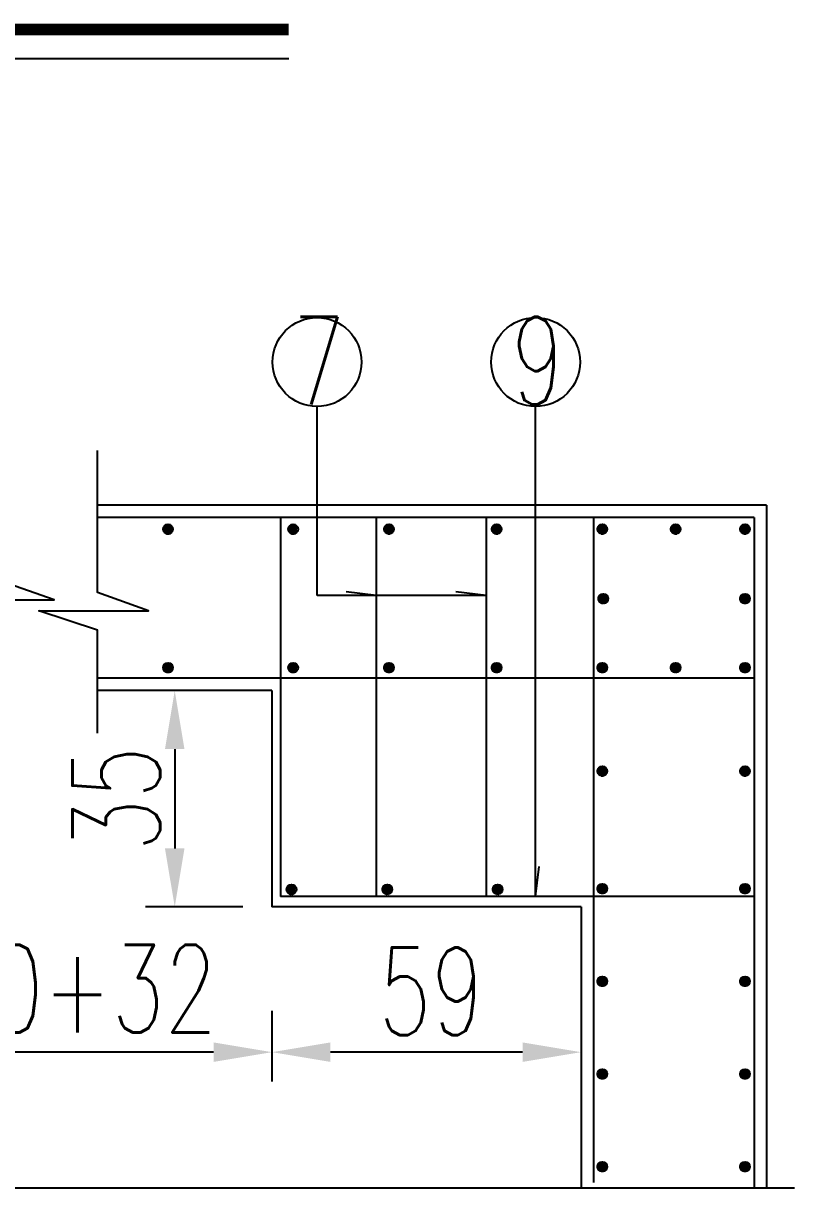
# Model space of a CAD drawing. Extents: x 5781 to 12795, y 1434 to 2653.
# Drawn here: x 8779.41 to 8805.77, y 1974.22 to 2014.52 of the extents above; entities that cross this region are included whole.
import ezdxf

# ---------------------------------------------------------------- set-up
doc = ezdxf.new("R2010")
doc.units = 0
doc.header["$LTSCALE"] = 5
doc.header["$PDMODE"] = 32
doc.header["$PDSIZE"] = 0.3
doc.layers.get('0').update_dxf_attribs({"linetype": 'CONTINUOUS'})
doc.layers.get('Defpoints').update_dxf_attribs({"linetype": 'CONTINUOUS'})
doc.layers.add('尺寸标注', color=4, linetype='CONTINUOUS')
doc.layers.add('文字字符', color=7, linetype='CONTINUOUS')
doc.styles.get("Standard").update_dxf_attribs({"font": 'simplex1.shx', "width": 0.7, "bigfont": 'hztxt.shx'})
doc.dimstyles.new('比例1：25', dxfattribs={"dimtxt": 3, "dimasz": 2, "dimexe": 1, "dimexo": 1, "dimgap": 0.5, "dimtad": 1, "dimlfac": 2.5, "dimzin": 13, "dimdsep": 46, "dimtxsty": 'Standard', "dimcen": -0.09, "dimclrd": 256, "dimclre": 256, "dimclrt": 7, "dimaunit": 1, "dimadec": 0, "dimazin": 0, "dimtfac": 0.0005, "dimtix": 1, "dimtmove": 2, "dimatfit": 3, "dimfxl": 0, "dimtolj": 1, "dimtzin": 13, "dimarcsym": 0})

# ---------------------------------------------------------------- blocks, each defined once
blk = doc.blocks.new('*D1111')
at = {"layer": 'Defpoints', "color": 0, "ltscale": 0.5}
for p in [(8772.725, 1981.737), (8787.902, 1981.737), (8772.725, 1979.323)]:
    blk.add_point(p, dxfattribs=at)
at = {"layer": '尺寸标注', "lineweight": -2, "ltscale": 0.5}
for p, q in [((8772.725, 1980.737), (8772.725, 1978.323)), ((8787.902, 1980.737), (8787.902, 1978.323)), ((8785.902, 1979.323), (8774.725, 1979.323))]:
    blk.add_line(p, q, dxfattribs=at)
at = {"layer": '尺寸标注', "ltscale": 0.5}
for points in [[(8774.725, 1979.656), (8774.725, 1978.989), (8772.725, 1979.323)], [(8785.902, 1979.656), (8785.902, 1978.989), (8787.902, 1979.323)]]:
    blk.add_solid(points, dxfattribs=at)
at = {"layer": '尺寸标注', "color": 7, "ltscale": 0.5, "insert": (8780.304, 1981.498), "char_height": 3, "attachment_point": 5}
blk.add_mtext('\\A1;D50+32', dxfattribs=at)
blk = doc.blocks.new('*D1112')
at = {"layer": 'Defpoints', "color": 0, "ltscale": 0.5}
for p in [(8787.902, 1981.737), (8798.472, 1981.737), (8787.902, 1979.323)]:
    blk.add_point(p, dxfattribs=at)
at = {"layer": '尺寸标注', "lineweight": -2, "ltscale": 0.5}
for p, q in [((8787.902, 1980.737), (8787.902, 1978.323)), ((8798.472, 1980.737), (8798.472, 1978.323)), ((8796.472, 1979.323), (8789.902, 1979.323))]:
    blk.add_line(p, q, dxfattribs=at)
at = {"layer": '尺寸标注', "ltscale": 0.5}
for points in [[(8789.902, 1979.656), (8789.902, 1978.989), (8787.902, 1979.323)], [(8796.472, 1979.656), (8796.472, 1978.989), (8798.472, 1979.323)]]:
    blk.add_solid(points, dxfattribs=at)
at = {"layer": '尺寸标注', "color": 7, "ltscale": 0.5, "insert": (8793.353, 1981.409), "char_height": 3, "attachment_point": 5}
blk.add_mtext('\\A1;59', dxfattribs=at)
blk = doc.blocks.new('*D1116')
at = {"layer": 'Defpoints', "color": 0, "ltscale": 0.5}
for p in [(8787.902, 1991.693), (8784.576, 1984.293), (8787.902, 1984.293)]:
    blk.add_point(p, dxfattribs=at)
at = {"layer": '尺寸标注', "lineweight": -2, "ltscale": 0.5}
for p, q in [((8786.902, 1991.693), (8783.576, 1991.693)), ((8784.576, 1989.693), (8784.576, 1986.293)), ((8786.902, 1984.293), (8783.576, 1984.293))]:
    blk.add_line(p, q, dxfattribs=at)
at = {"layer": '尺寸标注', "ltscale": 0.5}
for points in [[(8784.242, 1989.693), (8784.909, 1989.693), (8784.576, 1991.693)], [(8784.242, 1986.293), (8784.909, 1986.293), (8784.576, 1984.293)]]:
    blk.add_solid(points, dxfattribs=at)
at = {"layer": '尺寸标注', "color": 7, "ltscale": 0.5, "insert": (8782.576, 1987.993), "char_height": 3, "attachment_point": 5, "rotation": 90}
blk.add_mtext('\\A1;35', dxfattribs=at)

msp = doc.modelspace()

# ---------------------------------------------------------------- hatches: boundary and pattern name
h = msp.add_hatch()
h.set_pattern_fill('BRICK', color=3, scale=0.451007, angle=-90, style=0)
h.set_pattern_definition([(90, (7422.25933, -4014.52019), (0.1127516779, -2e-17), []), (360, (7422.25933, -4014.5202), (-3e-17, -0.225503356), [0.112751678, -0.112751678]), (360, (7422.25933, -4014.40744), (-3e-17, -0.225503356), [-0.112751678, 0.112751678])])
h.paths.add_polyline_path([(8784.1823, 1997.2189, 1.0000006), (8784.5161, 1997.2189, 1.0000006)])
h = msp.add_hatch()
h.set_pattern_fill('EARTH', color=3, scale=0.112752, angle=-90, style=0)
h.set_pattern_definition([(90, (8443.91469, 489.754254), (0.02818791946, 0.02818791946), [0.0281879195, -0.0281879195]), (90, (8443.92526, 489.754254), (0.02818791946, 0.02818791946), [0.0281879195, -0.0281879195]), (90, (8443.93583, 489.754254), (0.02818791946, 0.02818791946), [0.0281879195, -0.0281879195]), (360, (8443.939354, 489.757778), (0.02818791946, -0.02818791946), [0.0281879195, -0.0281879195]), (360, (8443.939354, 489.768348), (0.02818791946, -0.02818791946), [0.0281879195, -0.0281879195]), (360, (8443.939354, 489.77892), (0.02818791946, -0.02818791946), [0.0281879195, -0.0281879195])])
h.paths.add_polyline_path([(8784.4789, 1997.3239), (8784.4789, 1997.2002), (8784.1834, 1997.2002, -0.4474167), (8784.3492, 1997.3857, -0.2262272)])
h.paths.add_polyline_path([(8784.4789, 1997.2002), (8784.4789, 1997.1138, -0.2262272), (8784.3492, 1997.052, -0.3817721), (8784.1834, 1997.2002)])
h = msp.add_hatch()
h.set_pattern_fill('BRICK', color=3, scale=0.451007, angle=-90, style=0)
h.set_pattern_definition([(90, (7426.5368, -4014.52019), (0.1127516779, -2e-17), []), (360, (7426.5368, -4014.5202), (-3e-17, -0.225503356), [0.112751678, -0.112751678]), (360, (7426.5368, -4014.40744), (-3e-17, -0.225503356), [-0.112751678, 0.112751678])])
h.paths.add_polyline_path([(8788.4598, 1997.2189, 1.0000006), (8788.7936, 1997.2189, 1.0000006)])
h = msp.add_hatch()
h.set_pattern_fill('EARTH', color=3, scale=0.112752, angle=-90, style=0)
h.set_pattern_definition([(90, (8448.19216, 489.754254), (0.02818791946, 0.02818791946), [0.0281879195, -0.0281879195]), (90, (8448.20273, 489.754254), (0.02818791946, 0.02818791946), [0.0281879195, -0.0281879195]), (90, (8448.2133, 489.754254), (0.02818791946, 0.02818791946), [0.0281879195, -0.0281879195]), (360, (8448.216825, 489.757778), (0.02818791946, -0.02818791946), [0.0281879195, -0.0281879195]), (360, (8448.216825, 489.768348), (0.02818791946, -0.02818791946), [0.0281879195, -0.0281879195]), (360, (8448.216825, 489.77892), (0.02818791946, -0.02818791946), [0.0281879195, -0.0281879195])])
h.paths.add_polyline_path([(8788.7563, 1997.3239), (8788.7563, 1997.2002), (8788.4609, 1997.2002, -0.4474167), (8788.6267, 1997.3857, -0.2262272)])
h.paths.add_polyline_path([(8788.7563, 1997.2002), (8788.7563, 1997.1138, -0.2262272), (8788.6267, 1997.052, -0.3817721), (8788.4609, 1997.2002)])
h = msp.add_hatch()
h.set_pattern_fill('BRICK', color=3, scale=0.451007, angle=-90, style=0)
h.set_pattern_definition([(90, (7429.81411, -4014.52019), (0.1127516779, -2e-17), []), (360, (7429.8141, -4014.5202), (-3e-17, -0.225503356), [0.112751678, -0.112751678]), (360, (7429.8141, -4014.40744), (-3e-17, -0.225503356), [-0.112751678, 0.112751678])])
h.paths.add_polyline_path([(8791.7371, 1997.2189, 1.0000006), (8792.0709, 1997.2189, 1.0000006)])
h = msp.add_hatch()
h.set_pattern_fill('EARTH', color=3, scale=0.112752, angle=-90, style=0)
h.set_pattern_definition([(90, (8451.469465, 489.754254), (0.02818791946, 0.02818791946), [0.0281879195, -0.0281879195]), (90, (8451.480036, 489.754254), (0.02818791946, 0.02818791946), [0.0281879195, -0.0281879195]), (90, (8451.490606, 489.754254), (0.02818791946, 0.02818791946), [0.0281879195, -0.0281879195]), (360, (8451.49413, 489.757778), (0.02818791946, -0.02818791946), [0.0281879195, -0.0281879195]), (360, (8451.49413, 489.768348), (0.02818791946, -0.02818791946), [0.0281879195, -0.0281879195]), (360, (8451.49413, 489.77892), (0.02818791946, -0.02818791946), [0.0281879195, -0.0281879195])])
h.paths.add_polyline_path([(8792.0337, 1997.3239), (8792.0337, 1997.2002), (8791.7382, 1997.2002, -0.4474167), (8791.904, 1997.3857, -0.2262272)])
h.paths.add_polyline_path([(8792.0337, 1997.2002), (8792.0337, 1997.1138, -0.2262272), (8791.904, 1997.052, -0.3817721), (8791.7382, 1997.2002)])
h = msp.add_hatch()
h.set_pattern_fill('BRICK', color=3, scale=0.451007, angle=-90, style=0)
h.set_pattern_definition([(90, (7433.49793, -4014.52019), (0.1127516779, -2e-17), []), (360, (7433.49793, -4014.5202), (-3e-17, -0.225503356), [0.112751678, -0.112751678]), (360, (7433.49793, -4014.40744), (-3e-17, -0.225503356), [-0.112751678, 0.112751678])])
h.paths.add_polyline_path([(8795.4209, 1997.2189, 1.0000006), (8795.7547, 1997.2189, 1.0000006)])
h = msp.add_hatch()
h.set_pattern_fill('EARTH', color=3, scale=0.112752, angle=-90, style=0)
h.set_pattern_definition([(90, (8455.153286, 489.754254), (0.02818791946, 0.02818791946), [0.0281879195, -0.0281879195]), (90, (8455.163856, 489.754254), (0.02818791946, 0.02818791946), [0.0281879195, -0.0281879195]), (90, (8455.174426, 489.754254), (0.02818791946, 0.02818791946), [0.0281879195, -0.0281879195]), (360, (8455.17795, 489.757778), (0.02818791946, -0.02818791946), [0.0281879195, -0.0281879195]), (360, (8455.17795, 489.768348), (0.02818791946, -0.02818791946), [0.0281879195, -0.0281879195]), (360, (8455.17795, 489.77892), (0.02818791946, -0.02818791946), [0.0281879195, -0.0281879195])])
h.paths.add_polyline_path([(8795.7175, 1997.3239), (8795.7175, 1997.2002), (8795.422, 1997.2002, -0.4474167), (8795.5878, 1997.3857, -0.2262272)])
h.paths.add_polyline_path([(8795.7175, 1997.2002), (8795.7175, 1997.1138, -0.2262272), (8795.5878, 1997.052, -0.3817721), (8795.422, 1997.2002)])
h = msp.add_hatch()
h.set_pattern_fill('BRICK', color=3, scale=0.451007, angle=-90, style=0)
h.set_pattern_definition([(90, (7437.11095, -4014.52019), (0.1127516779, -2e-17), []), (360, (7437.11095, -4014.5202), (-3e-17, -0.225503356), [0.112751678, -0.112751678]), (360, (7437.11095, -4014.40744), (-3e-17, -0.225503356), [-0.112751678, 0.112751678])])
h.paths.add_polyline_path([(8799.034, 1997.2189, 1.0000006), (8799.3677, 1997.2189, 1.0000006)])
h = msp.add_hatch()
h.set_pattern_fill('EARTH', color=3, scale=0.112752, angle=-90, style=0)
h.set_pattern_definition([(90, (8458.76631, 489.754254), (0.02818791946, 0.02818791946), [0.0281879195, -0.0281879195]), (90, (8458.77688, 489.754254), (0.02818791946, 0.02818791946), [0.0281879195, -0.0281879195]), (90, (8458.78745, 489.754254), (0.02818791946, 0.02818791946), [0.0281879195, -0.0281879195]), (360, (8458.790975, 489.757778), (0.02818791946, -0.02818791946), [0.0281879195, -0.0281879195]), (360, (8458.790975, 489.768348), (0.02818791946, -0.02818791946), [0.0281879195, -0.0281879195]), (360, (8458.790975, 489.77892), (0.02818791946, -0.02818791946), [0.0281879195, -0.0281879195])])
h.paths.add_polyline_path([(8799.3305, 1997.3239), (8799.3305, 1997.2002), (8799.035, 1997.2002, -0.4474167), (8799.2008, 1997.3857, -0.2262272)])
h.paths.add_polyline_path([(8799.3305, 1997.2002), (8799.3305, 1997.1138, -0.2262272), (8799.2008, 1997.052, -0.3817721), (8799.035, 1997.2002)])
h = msp.add_hatch()
h.set_pattern_fill('BRICK', color=3, scale=0.451007, angle=-90, style=0)
h.set_pattern_definition([(90, (7439.61831, -4014.52019), (0.1127516779, -2e-17), []), (360, (7439.6183, -4014.5202), (-3e-17, -0.225503356), [0.112751678, -0.112751678]), (360, (7439.6183, -4014.40744), (-3e-17, -0.225503356), [-0.112751678, 0.112751678])])
h.paths.add_polyline_path([(8801.5413, 1997.2189, 1.0000006), (8801.8751, 1997.2189, 1.0000006)])
h = msp.add_hatch()
h.set_pattern_fill('EARTH', color=3, scale=0.112752, angle=-90, style=0)
h.set_pattern_definition([(90, (8461.273663, 489.754254), (0.02818791946, 0.02818791946), [0.0281879195, -0.0281879195]), (90, (8461.284234, 489.754254), (0.02818791946, 0.02818791946), [0.0281879195, -0.0281879195]), (90, (8461.294804, 489.754254), (0.02818791946, 0.02818791946), [0.0281879195, -0.0281879195]), (360, (8461.298328, 489.757778), (0.02818791946, -0.02818791946), [0.0281879195, -0.0281879195]), (360, (8461.298328, 489.768348), (0.02818791946, -0.02818791946), [0.0281879195, -0.0281879195]), (360, (8461.298328, 489.77892), (0.02818791946, -0.02818791946), [0.0281879195, -0.0281879195])])
h.paths.add_polyline_path([(8801.8379, 1997.3239), (8801.8379, 1997.2002), (8801.5424, 1997.2002, -0.4474167), (8801.7082, 1997.3857, -0.2262272)])
h.paths.add_polyline_path([(8801.8379, 1997.2002), (8801.8379, 1997.1138, -0.2262272), (8801.7082, 1997.052, -0.3817721), (8801.5424, 1997.2002)])
h = msp.add_hatch()
h.set_pattern_fill('BRICK', color=3, scale=0.451007, angle=-90, style=0)
h.set_pattern_definition([(90, (7441.99137, -4014.52019), (0.1127516779, -2e-17), []), (360, (7441.99137, -4014.5202), (-3e-17, -0.225503356), [0.112751678, -0.112751678]), (360, (7441.99137, -4014.40744), (-3e-17, -0.225503356), [-0.112751678, 0.112751678])])
h.paths.add_polyline_path([(8803.9144, 1997.2189, 1.0000006), (8804.2481, 1997.2189, 1.0000006)])
h = msp.add_hatch()
h.set_pattern_fill('EARTH', color=3, scale=0.112752, angle=-90, style=0)
h.set_pattern_definition([(90, (8463.646728, 489.754254), (0.02818791946, 0.02818791946), [0.0281879195, -0.0281879195]), (90, (8463.657298, 489.754254), (0.02818791946, 0.02818791946), [0.0281879195, -0.0281879195]), (90, (8463.66787, 489.754254), (0.02818791946, 0.02818791946), [0.0281879195, -0.0281879195]), (360, (8463.671392, 489.757778), (0.02818791946, -0.02818791946), [0.0281879195, -0.0281879195]), (360, (8463.671392, 489.768348), (0.02818791946, -0.02818791946), [0.0281879195, -0.0281879195]), (360, (8463.671392, 489.77892), (0.02818791946, -0.02818791946), [0.0281879195, -0.0281879195])])
h.paths.add_polyline_path([(8804.2109, 1997.3239), (8804.2109, 1997.2002), (8803.9154, 1997.2002, -0.4474167), (8804.0813, 1997.3857, -0.2262272)])
h.paths.add_polyline_path([(8804.2109, 1997.2002), (8804.2109, 1997.1138, -0.2262272), (8804.0813, 1997.052, -0.3817721), (8803.9154, 1997.2002)])
h = msp.add_hatch()
h.set_pattern_fill('BRICK', color=3, scale=0.451007, angle=-90, style=0)
h.set_pattern_definition([(90, (7437.14167, -4016.89827), (0.1127516779, -2e-17), []), (360, (7437.14167, -4016.89827), (-3e-17, -0.225503356), [0.112751678, -0.112751678]), (360, (7437.14167, -4016.78552), (-3e-17, -0.225503356), [-0.112751678, 0.112751678])])
h.paths.add_polyline_path([(8799.0647, 1994.8408, 1.0000006), (8799.3984, 1994.8408, 1.0000006)])
h = msp.add_hatch()
h.set_pattern_fill('EARTH', color=3, scale=0.112752, angle=-90, style=0)
h.set_pattern_definition([(90, (8458.79703, 487.37618), (0.02818791946, 0.02818791946), [0.0281879195, -0.0281879195]), (90, (8458.8076, 487.37618), (0.02818791946, 0.02818791946), [0.0281879195, -0.0281879195]), (90, (8458.81817, 487.37618), (0.02818791946, 0.02818791946), [0.0281879195, -0.0281879195]), (360, (8458.821694, 487.379703), (0.02818791946, -0.02818791946), [0.0281879195, -0.0281879195]), (360, (8458.821694, 487.390274), (0.02818791946, -0.02818791946), [0.0281879195, -0.0281879195]), (360, (8458.821694, 487.400844), (0.02818791946, -0.02818791946), [0.0281879195, -0.0281879195])])
h.paths.add_polyline_path([(8799.3612, 1994.9458), (8799.3612, 1994.8221), (8799.0657, 1994.8221, -0.4474167), (8799.2316, 1995.0077, -0.2262272)])
h.paths.add_polyline_path([(8799.3612, 1994.8221), (8799.3612, 1994.7358, -0.2262272), (8799.2316, 1994.6739, -0.3817721), (8799.0657, 1994.8221)])
h = msp.add_hatch()
h.set_pattern_fill('BRICK', color=3, scale=0.451007, angle=-90, style=0)
h.set_pattern_definition([(90, (7441.99137, -4016.89827), (0.1127516779, -2e-17), []), (360, (7441.99137, -4016.89827), (-3e-17, -0.225503356), [0.112751678, -0.112751678]), (360, (7441.99137, -4016.78552), (-3e-17, -0.225503356), [-0.112751678, 0.112751678])])
h.paths.add_polyline_path([(8803.9144, 1994.8408, 1.0000006), (8804.2481, 1994.8408, 1.0000006)])
h = msp.add_hatch()
h.set_pattern_fill('EARTH', color=3, scale=0.112752, angle=-90, style=0)
h.set_pattern_definition([(90, (8463.646728, 487.37618), (0.02818791946, 0.02818791946), [0.0281879195, -0.0281879195]), (90, (8463.657298, 487.37618), (0.02818791946, 0.02818791946), [0.0281879195, -0.0281879195]), (90, (8463.66787, 487.37618), (0.02818791946, 0.02818791946), [0.0281879195, -0.0281879195]), (360, (8463.671392, 487.379703), (0.02818791946, -0.02818791946), [0.0281879195, -0.0281879195]), (360, (8463.671392, 487.390274), (0.02818791946, -0.02818791946), [0.0281879195, -0.0281879195]), (360, (8463.671392, 487.400844), (0.02818791946, -0.02818791946), [0.0281879195, -0.0281879195])])
h.paths.add_polyline_path([(8804.2109, 1994.9458), (8804.2109, 1994.8221), (8803.9154, 1994.8221, -0.4474167), (8804.0813, 1995.0077, -0.2262272)])
h.paths.add_polyline_path([(8804.2109, 1994.8221), (8804.2109, 1994.7358, -0.2262272), (8804.0813, 1994.6739, -0.3817721), (8803.9154, 1994.8221)])
h = msp.add_hatch()
h.set_pattern_fill('BRICK', color=3, scale=0.451007, angle=-90, style=0)
h.set_pattern_definition([(90, (7422.25933, -4019.25856), (0.1127516779, -2e-17), []), (360, (7422.25933, -4019.25856), (-3e-17, -0.225503356), [0.112751678, -0.112751678]), (360, (7422.25933, -4019.1458), (-3e-17, -0.225503356), [-0.112751678, 0.112751678])])
h.paths.add_polyline_path([(8784.1823, 1992.4805, 1.0000006), (8784.5161, 1992.4805, 1.0000006)])
h = msp.add_hatch()
h.set_pattern_fill('EARTH', color=3, scale=0.112752, angle=-90, style=0)
h.set_pattern_definition([(90, (8443.91469, 485.015888), (0.02818791946, 0.02818791946), [0.0281879195, -0.0281879195]), (90, (8443.92526, 485.015888), (0.02818791946, 0.02818791946), [0.0281879195, -0.0281879195]), (90, (8443.93583, 485.015888), (0.02818791946, 0.02818791946), [0.0281879195, -0.0281879195]), (360, (8443.939354, 485.01941), (0.02818791946, -0.02818791946), [0.0281879195, -0.0281879195]), (360, (8443.939354, 485.029982), (0.02818791946, -0.02818791946), [0.0281879195, -0.0281879195]), (360, (8443.939354, 485.040552), (0.02818791946, -0.02818791946), [0.0281879195, -0.0281879195])])
h.paths.add_polyline_path([(8784.4789, 1992.5855), (8784.4789, 1992.4618), (8784.1834, 1992.4618, -0.4474167), (8784.3492, 1992.6474, -0.2262272)])
h.paths.add_polyline_path([(8784.4789, 1992.4618), (8784.4789, 1992.3755, -0.2262272), (8784.3492, 1992.3136, -0.3817721), (8784.1834, 1992.4618)])
h = msp.add_hatch()
h.set_pattern_fill('BRICK', color=3, scale=0.451007, angle=-90, style=0)
h.set_pattern_definition([(90, (7426.5368, -4019.25856), (0.1127516779, -2e-17), []), (360, (7426.5368, -4019.25856), (-3e-17, -0.225503356), [0.112751678, -0.112751678]), (360, (7426.5368, -4019.1458), (-3e-17, -0.225503356), [-0.112751678, 0.112751678])])
h.paths.add_polyline_path([(8788.4598, 1992.4805, 1.0000006), (8788.7936, 1992.4805, 1.0000006)])
h = msp.add_hatch()
h.set_pattern_fill('EARTH', color=3, scale=0.112752, angle=-90, style=0)
h.set_pattern_definition([(90, (8448.19216, 485.015888), (0.02818791946, 0.02818791946), [0.0281879195, -0.0281879195]), (90, (8448.20273, 485.015888), (0.02818791946, 0.02818791946), [0.0281879195, -0.0281879195]), (90, (8448.2133, 485.015888), (0.02818791946, 0.02818791946), [0.0281879195, -0.0281879195]), (360, (8448.216825, 485.01941), (0.02818791946, -0.02818791946), [0.0281879195, -0.0281879195]), (360, (8448.216825, 485.029982), (0.02818791946, -0.02818791946), [0.0281879195, -0.0281879195]), (360, (8448.216825, 485.040552), (0.02818791946, -0.02818791946), [0.0281879195, -0.0281879195])])
h.paths.add_polyline_path([(8788.7563, 1992.5855), (8788.7563, 1992.4618), (8788.4609, 1992.4618, -0.4474167), (8788.6267, 1992.6474, -0.2262272)])
h.paths.add_polyline_path([(8788.7563, 1992.4618), (8788.7563, 1992.3755, -0.2262272), (8788.6267, 1992.3136, -0.3817721), (8788.4609, 1992.4618)])
h = msp.add_hatch()
h.set_pattern_fill('BRICK', color=3, scale=0.451007, angle=-90, style=0)
h.set_pattern_definition([(90, (7429.81411, -4019.25856), (0.1127516779, -2e-17), []), (360, (7429.8141, -4019.25856), (-3e-17, -0.225503356), [0.112751678, -0.112751678]), (360, (7429.8141, -4019.1458), (-3e-17, -0.225503356), [-0.112751678, 0.112751678])])
h.paths.add_polyline_path([(8791.7371, 1992.4805, 1.0000006), (8792.0709, 1992.4805, 1.0000006)])
h = msp.add_hatch()
h.set_pattern_fill('EARTH', color=3, scale=0.112752, angle=-90, style=0)
h.set_pattern_definition([(90, (8451.469465, 485.015888), (0.02818791946, 0.02818791946), [0.0281879195, -0.0281879195]), (90, (8451.480036, 485.015888), (0.02818791946, 0.02818791946), [0.0281879195, -0.0281879195]), (90, (8451.490606, 485.015888), (0.02818791946, 0.02818791946), [0.0281879195, -0.0281879195]), (360, (8451.49413, 485.01941), (0.02818791946, -0.02818791946), [0.0281879195, -0.0281879195]), (360, (8451.49413, 485.029982), (0.02818791946, -0.02818791946), [0.0281879195, -0.0281879195]), (360, (8451.49413, 485.040552), (0.02818791946, -0.02818791946), [0.0281879195, -0.0281879195])])
h.paths.add_polyline_path([(8792.0337, 1992.5855), (8792.0337, 1992.4618), (8791.7382, 1992.4618, -0.4474167), (8791.904, 1992.6474, -0.2262272)])
h.paths.add_polyline_path([(8792.0337, 1992.4618), (8792.0337, 1992.3755, -0.2262272), (8791.904, 1992.3136, -0.3817721), (8791.7382, 1992.4618)])
h = msp.add_hatch()
h.set_pattern_fill('BRICK', color=3, scale=0.451007, angle=-90, style=0)
h.set_pattern_definition([(90, (7433.49793, -4019.25856), (0.1127516779, -2e-17), []), (360, (7433.49793, -4019.25856), (-3e-17, -0.225503356), [0.112751678, -0.112751678]), (360, (7433.49793, -4019.1458), (-3e-17, -0.225503356), [-0.112751678, 0.112751678])])
h.paths.add_polyline_path([(8795.4209, 1992.4805, 1.0000006), (8795.7547, 1992.4805, 1.0000006)])
h = msp.add_hatch()
h.set_pattern_fill('EARTH', color=3, scale=0.112752, angle=-90, style=0)
h.set_pattern_definition([(90, (8455.153286, 485.015888), (0.02818791946, 0.02818791946), [0.0281879195, -0.0281879195]), (90, (8455.163856, 485.015888), (0.02818791946, 0.02818791946), [0.0281879195, -0.0281879195]), (90, (8455.174426, 485.015888), (0.02818791946, 0.02818791946), [0.0281879195, -0.0281879195]), (360, (8455.17795, 485.01941), (0.02818791946, -0.02818791946), [0.0281879195, -0.0281879195]), (360, (8455.17795, 485.029982), (0.02818791946, -0.02818791946), [0.0281879195, -0.0281879195]), (360, (8455.17795, 485.040552), (0.02818791946, -0.02818791946), [0.0281879195, -0.0281879195])])
h.paths.add_polyline_path([(8795.7175, 1992.5855), (8795.7175, 1992.4618), (8795.422, 1992.4618, -0.4474167), (8795.5878, 1992.6474, -0.2262272)])
h.paths.add_polyline_path([(8795.7175, 1992.4618), (8795.7175, 1992.3755, -0.2262272), (8795.5878, 1992.3136, -0.3817721), (8795.422, 1992.4618)])
h = msp.add_hatch()
h.set_pattern_fill('BRICK', color=3, scale=0.451007, angle=-90, style=0)
h.set_pattern_definition([(90, (7437.11095, -4019.25856), (0.1127516779, -2e-17), []), (360, (7437.11095, -4019.25856), (-3e-17, -0.225503356), [0.112751678, -0.112751678]), (360, (7437.11095, -4019.1458), (-3e-17, -0.225503356), [-0.112751678, 0.112751678])])
h.paths.add_polyline_path([(8799.034, 1992.4805, 1.0000006), (8799.3677, 1992.4805, 1.0000006)])
h = msp.add_hatch()
h.set_pattern_fill('EARTH', color=3, scale=0.112752, angle=-90, style=0)
h.set_pattern_definition([(90, (8458.76631, 485.015888), (0.02818791946, 0.02818791946), [0.0281879195, -0.0281879195]), (90, (8458.77688, 485.015888), (0.02818791946, 0.02818791946), [0.0281879195, -0.0281879195]), (90, (8458.78745, 485.015888), (0.02818791946, 0.02818791946), [0.0281879195, -0.0281879195]), (360, (8458.790975, 485.01941), (0.02818791946, -0.02818791946), [0.0281879195, -0.0281879195]), (360, (8458.790975, 485.029982), (0.02818791946, -0.02818791946), [0.0281879195, -0.0281879195]), (360, (8458.790975, 485.040552), (0.02818791946, -0.02818791946), [0.0281879195, -0.0281879195])])
h.paths.add_polyline_path([(8799.3305, 1992.5855), (8799.3305, 1992.4618), (8799.035, 1992.4618, -0.4474167), (8799.2008, 1992.6474, -0.2262272)])
h.paths.add_polyline_path([(8799.3305, 1992.4618), (8799.3305, 1992.3755, -0.2262272), (8799.2008, 1992.3136, -0.3817721), (8799.035, 1992.4618)])
h = msp.add_hatch()
h.set_pattern_fill('BRICK', color=3, scale=0.451007, angle=-90, style=0)
h.set_pattern_definition([(90, (7439.61831, -4019.25856), (0.1127516779, -2e-17), []), (360, (7439.6183, -4019.25856), (-3e-17, -0.225503356), [0.112751678, -0.112751678]), (360, (7439.6183, -4019.1458), (-3e-17, -0.225503356), [-0.112751678, 0.112751678])])
h.paths.add_polyline_path([(8801.5413, 1992.4805, 1.0000006), (8801.8751, 1992.4805, 1.0000006)])
h = msp.add_hatch()
h.set_pattern_fill('EARTH', color=3, scale=0.112752, angle=-90, style=0)
h.set_pattern_definition([(90, (8461.273663, 485.015888), (0.02818791946, 0.02818791946), [0.0281879195, -0.0281879195]), (90, (8461.284234, 485.015888), (0.02818791946, 0.02818791946), [0.0281879195, -0.0281879195]), (90, (8461.294804, 485.015888), (0.02818791946, 0.02818791946), [0.0281879195, -0.0281879195]), (360, (8461.298328, 485.01941), (0.02818791946, -0.02818791946), [0.0281879195, -0.0281879195]), (360, (8461.298328, 485.029982), (0.02818791946, -0.02818791946), [0.0281879195, -0.0281879195]), (360, (8461.298328, 485.040552), (0.02818791946, -0.02818791946), [0.0281879195, -0.0281879195])])
h.paths.add_polyline_path([(8801.8379, 1992.5855), (8801.8379, 1992.4618), (8801.5424, 1992.4618, -0.4474167), (8801.7082, 1992.6474, -0.2262272)])
h.paths.add_polyline_path([(8801.8379, 1992.4618), (8801.8379, 1992.3755, -0.2262272), (8801.7082, 1992.3136, -0.3817721), (8801.5424, 1992.4618)])
h = msp.add_hatch()
h.set_pattern_fill('BRICK', color=3, scale=0.451007, angle=-90, style=0)
h.set_pattern_definition([(90, (7441.99137, -4019.25856), (0.1127516779, -2e-17), []), (360, (7441.99137, -4019.25856), (-3e-17, -0.225503356), [0.112751678, -0.112751678]), (360, (7441.99137, -4019.1458), (-3e-17, -0.225503356), [-0.112751678, 0.112751678])])
h.paths.add_polyline_path([(8803.9144, 1992.4805, 1.0000006), (8804.2481, 1992.4805, 1.0000006)])
h = msp.add_hatch()
h.set_pattern_fill('EARTH', color=3, scale=0.112752, angle=-90, style=0)
h.set_pattern_definition([(90, (8463.646728, 485.015888), (0.02818791946, 0.02818791946), [0.0281879195, -0.0281879195]), (90, (8463.657298, 485.015888), (0.02818791946, 0.02818791946), [0.0281879195, -0.0281879195]), (90, (8463.66787, 485.015888), (0.02818791946, 0.02818791946), [0.0281879195, -0.0281879195]), (360, (8463.671392, 485.01941), (0.02818791946, -0.02818791946), [0.0281879195, -0.0281879195]), (360, (8463.671392, 485.029982), (0.02818791946, -0.02818791946), [0.0281879195, -0.0281879195]), (360, (8463.671392, 485.040552), (0.02818791946, -0.02818791946), [0.0281879195, -0.0281879195])])
h.paths.add_polyline_path([(8804.2109, 1992.5855), (8804.2109, 1992.4618), (8803.9154, 1992.4618, -0.4474167), (8804.0813, 1992.6474, -0.2262272)])
h.paths.add_polyline_path([(8804.2109, 1992.4618), (8804.2109, 1992.3755, -0.2262272), (8804.0813, 1992.3136, -0.3817721), (8803.9154, 1992.4618)])
h = msp.add_hatch()
h.set_pattern_fill('BRICK', color=3, scale=0.451007, angle=-90, style=0)
h.set_pattern_definition([(90, (7437.11095, -4022.8009), (0.1127516779, -2e-17), []), (360, (7437.11095, -4022.8009), (-3e-17, -0.225503356), [0.112751678, -0.112751678]), (360, (7437.11095, -4022.68815), (-3e-17, -0.225503356), [-0.112751678, 0.112751678])])
h.paths.add_polyline_path([(8799.034, 1988.9382, 1.0000006), (8799.3677, 1988.9382, 1.0000006)])
h = msp.add_hatch()
h.set_pattern_fill('EARTH', color=3, scale=0.112752, angle=-90, style=0)
h.set_pattern_definition([(90, (8458.76631, 481.473546), (0.02818791946, 0.02818791946), [0.0281879195, -0.0281879195]), (90, (8458.77688, 481.473546), (0.02818791946, 0.02818791946), [0.0281879195, -0.0281879195]), (90, (8458.78745, 481.473546), (0.02818791946, 0.02818791946), [0.0281879195, -0.0281879195]), (360, (8458.790975, 481.47707), (0.02818791946, -0.02818791946), [0.0281879195, -0.0281879195]), (360, (8458.790975, 481.48764), (0.02818791946, -0.02818791946), [0.0281879195, -0.0281879195]), (360, (8458.790975, 481.49821), (0.02818791946, -0.02818791946), [0.0281879195, -0.0281879195])])
h.paths.add_polyline_path([(8799.3305, 1989.0432), (8799.3305, 1988.9195), (8799.035, 1988.9195, -0.4474167), (8799.2008, 1989.105, -0.2262272)])
h.paths.add_polyline_path([(8799.3305, 1988.9195), (8799.3305, 1988.8331, -0.2262272), (8799.2008, 1988.7713, -0.3817721), (8799.035, 1988.9195)])
h = msp.add_hatch()
h.set_pattern_fill('BRICK', color=3, scale=0.451007, angle=-90, style=0)
h.set_pattern_definition([(90, (7441.99137, -4022.8009), (0.1127516779, -2e-17), []), (360, (7441.99137, -4022.8009), (-3e-17, -0.225503356), [0.112751678, -0.112751678]), (360, (7441.99137, -4022.68815), (-3e-17, -0.225503356), [-0.112751678, 0.112751678])])
h.paths.add_polyline_path([(8803.9144, 1988.9382, 1.0000006), (8804.2481, 1988.9382, 1.0000006)])
h = msp.add_hatch()
h.set_pattern_fill('EARTH', color=3, scale=0.112752, angle=-90, style=0)
h.set_pattern_definition([(90, (8463.646728, 481.473546), (0.02818791946, 0.02818791946), [0.0281879195, -0.0281879195]), (90, (8463.657298, 481.473546), (0.02818791946, 0.02818791946), [0.0281879195, -0.0281879195]), (90, (8463.66787, 481.473546), (0.02818791946, 0.02818791946), [0.0281879195, -0.0281879195]), (360, (8463.671392, 481.47707), (0.02818791946, -0.02818791946), [0.0281879195, -0.0281879195]), (360, (8463.671392, 481.48764), (0.02818791946, -0.02818791946), [0.0281879195, -0.0281879195]), (360, (8463.671392, 481.49821), (0.02818791946, -0.02818791946), [0.0281879195, -0.0281879195])])
h.paths.add_polyline_path([(8804.2109, 1989.0432), (8804.2109, 1988.9195), (8803.9154, 1988.9195, -0.4474167), (8804.0813, 1989.105, -0.2262272)])
h.paths.add_polyline_path([(8804.2109, 1988.9195), (8804.2109, 1988.8331, -0.2262272), (8804.0813, 1988.7713, -0.3817721), (8803.9154, 1988.9195)])
h = msp.add_hatch()
h.set_pattern_fill('BRICK', color=3, scale=0.451007, angle=-90, style=0)
h.set_pattern_definition([(90, (7426.48076, -4026.84746), (0.1127516779, -2e-17), []), (360, (7426.48076, -4026.84746), (-3e-17, -0.225503356), [0.112751678, -0.112751678]), (360, (7426.48076, -4026.73471), (-3e-17, -0.225503356), [-0.112751678, 0.112751678])])
h.paths.add_polyline_path([(8788.4038, 1984.8916, 1.0000006), (8788.7375, 1984.8916, 1.0000006)])
h = msp.add_hatch()
h.set_pattern_fill('EARTH', color=3, scale=0.112752, angle=-90, style=0)
h.set_pattern_definition([(90, (8448.136114, 477.426983), (0.02818791946, 0.02818791946), [0.0281879195, -0.0281879195]), (90, (8448.146685, 477.426983), (0.02818791946, 0.02818791946), [0.0281879195, -0.0281879195]), (90, (8448.157255, 477.426983), (0.02818791946, 0.02818791946), [0.0281879195, -0.0281879195]), (360, (8448.16078, 477.430506), (0.02818791946, -0.02818791946), [0.0281879195, -0.0281879195]), (360, (8448.16078, 477.441077), (0.02818791946, -0.02818791946), [0.0281879195, -0.0281879195]), (360, (8448.16078, 477.451647), (0.02818791946, -0.02818791946), [0.0281879195, -0.0281879195])])
h.paths.add_polyline_path([(8788.7003, 1984.9966), (8788.7003, 1984.8729), (8788.4048, 1984.8729, -0.4474167), (8788.5706, 1985.0585, -0.2262272)])
h.paths.add_polyline_path([(8788.7003, 1984.8729), (8788.7003, 1984.7866, -0.2262272), (8788.5706, 1984.7247, -0.3817721), (8788.4048, 1984.8729)])
h = msp.add_hatch()
h.set_pattern_fill('BRICK', color=3, scale=0.451007, angle=-90, style=0)
h.set_pattern_definition([(90, (7429.75806, -4026.84746), (0.1127516779, -2e-17), []), (360, (7429.75806, -4026.84746), (-3e-17, -0.225503356), [0.112751678, -0.112751678]), (360, (7429.75806, -4026.73471), (-3e-17, -0.225503356), [-0.112751678, 0.112751678])])
h.paths.add_polyline_path([(8791.6811, 1984.8916, 1.0000006), (8792.0148, 1984.8916, 1.0000006)])
h = msp.add_hatch()
h.set_pattern_fill('EARTH', color=3, scale=0.112752, angle=-90, style=0)
h.set_pattern_definition([(90, (8451.41342, 477.426983), (0.02818791946, 0.02818791946), [0.0281879195, -0.0281879195]), (90, (8451.42399, 477.426983), (0.02818791946, 0.02818791946), [0.0281879195, -0.0281879195]), (90, (8451.43456, 477.426983), (0.02818791946, 0.02818791946), [0.0281879195, -0.0281879195]), (360, (8451.438084, 477.430506), (0.02818791946, -0.02818791946), [0.0281879195, -0.0281879195]), (360, (8451.438084, 477.441077), (0.02818791946, -0.02818791946), [0.0281879195, -0.0281879195]), (360, (8451.438084, 477.451647), (0.02818791946, -0.02818791946), [0.0281879195, -0.0281879195])])
h.paths.add_polyline_path([(8791.9776, 1984.9966), (8791.9776, 1984.8729), (8791.6821, 1984.8729, -0.4474167), (8791.8479, 1985.0585, -0.2262272)])
h.paths.add_polyline_path([(8791.9776, 1984.8729), (8791.9776, 1984.7866, -0.2262272), (8791.8479, 1984.7247, -0.3817721), (8791.6821, 1984.8729)])
h = msp.add_hatch()
h.set_pattern_fill('BRICK', color=3, scale=0.451007, angle=-90, style=0)
h.set_pattern_definition([(90, (7433.53075, -4026.84746), (0.1127516779, -2e-17), []), (360, (7433.53075, -4026.84746), (-3e-17, -0.225503356), [0.112751678, -0.112751678]), (360, (7433.53075, -4026.73471), (-3e-17, -0.225503356), [-0.112751678, 0.112751678])])
h.paths.add_polyline_path([(8795.4538, 1984.8916, 1.0000006), (8795.7875, 1984.8916, 1.0000006)])
h = msp.add_hatch()
h.set_pattern_fill('EARTH', color=3, scale=0.112752, angle=-90, style=0)
h.set_pattern_definition([(90, (8455.186103, 477.426983), (0.02818791946, 0.02818791946), [0.0281879195, -0.0281879195]), (90, (8455.196673, 477.426983), (0.02818791946, 0.02818791946), [0.0281879195, -0.0281879195]), (90, (8455.207244, 477.426983), (0.02818791946, 0.02818791946), [0.0281879195, -0.0281879195]), (360, (8455.210767, 477.430506), (0.02818791946, -0.02818791946), [0.0281879195, -0.0281879195]), (360, (8455.210767, 477.441077), (0.02818791946, -0.02818791946), [0.0281879195, -0.0281879195]), (360, (8455.210767, 477.451647), (0.02818791946, -0.02818791946), [0.0281879195, -0.0281879195])])
h.paths.add_polyline_path([(8795.7503, 1984.9966), (8795.7503, 1984.8729), (8795.4548, 1984.8729, -0.4474167), (8795.6206, 1985.0585, -0.2262272)])
h.paths.add_polyline_path([(8795.7503, 1984.8729), (8795.7503, 1984.7866, -0.2262272), (8795.6206, 1984.7247, -0.3817721), (8795.4548, 1984.8729)])
h = msp.add_hatch()
h.set_pattern_fill('BRICK', color=3, scale=0.451007, angle=-90, style=0)
h.set_pattern_definition([(90, (7437.11095, -4026.82053), (0.1127516779, -2e-17), []), (360, (7437.11095, -4026.82053), (-3e-17, -0.225503356), [0.112751678, -0.112751678]), (360, (7437.11095, -4026.70778), (-3e-17, -0.225503356), [-0.112751678, 0.112751678])])
h.paths.add_polyline_path([(8799.034, 1984.9185, 1.0000006), (8799.3677, 1984.9185, 1.0000006)])
h = msp.add_hatch()
h.set_pattern_fill('EARTH', color=3, scale=0.112752, angle=-90, style=0)
h.set_pattern_definition([(90, (8458.76631, 477.453918), (0.02818791946, 0.02818791946), [0.0281879195, -0.0281879195]), (90, (8458.77688, 477.453918), (0.02818791946, 0.02818791946), [0.0281879195, -0.0281879195]), (90, (8458.78745, 477.453918), (0.02818791946, 0.02818791946), [0.0281879195, -0.0281879195]), (360, (8458.790975, 477.457441), (0.02818791946, -0.02818791946), [0.0281879195, -0.0281879195]), (360, (8458.790975, 477.468012), (0.02818791946, -0.02818791946), [0.0281879195, -0.0281879195]), (360, (8458.790975, 477.478582), (0.02818791946, -0.02818791946), [0.0281879195, -0.0281879195])])
h.paths.add_polyline_path([(8799.3305, 1985.0236), (8799.3305, 1984.8999), (8799.035, 1984.8999, -0.4474167), (8799.2008, 1985.0854, -0.2262272)])
h.paths.add_polyline_path([(8799.3305, 1984.8999), (8799.3305, 1984.8135, -0.2262272), (8799.2008, 1984.7517, -0.3817721), (8799.035, 1984.8999)])
h = msp.add_hatch()
h.set_pattern_fill('BRICK', color=3, scale=0.451007, angle=-90, style=0)
h.set_pattern_definition([(90, (7441.99137, -4026.82053), (0.1127516779, -2e-17), []), (360, (7441.99137, -4026.82053), (-3e-17, -0.225503356), [0.112751678, -0.112751678]), (360, (7441.99137, -4026.70778), (-3e-17, -0.225503356), [-0.112751678, 0.112751678])])
h.paths.add_polyline_path([(8803.9144, 1984.9185, 1.0000006), (8804.2481, 1984.9185, 1.0000006)])
h = msp.add_hatch()
h.set_pattern_fill('EARTH', color=3, scale=0.112752, angle=-90, style=0)
h.set_pattern_definition([(90, (8463.646728, 477.453918), (0.02818791946, 0.02818791946), [0.0281879195, -0.0281879195]), (90, (8463.657298, 477.453918), (0.02818791946, 0.02818791946), [0.0281879195, -0.0281879195]), (90, (8463.66787, 477.453918), (0.02818791946, 0.02818791946), [0.0281879195, -0.0281879195]), (360, (8463.671392, 477.457441), (0.02818791946, -0.02818791946), [0.0281879195, -0.0281879195]), (360, (8463.671392, 477.468012), (0.02818791946, -0.02818791946), [0.0281879195, -0.0281879195]), (360, (8463.671392, 477.478582), (0.02818791946, -0.02818791946), [0.0281879195, -0.0281879195])])
h.paths.add_polyline_path([(8804.2109, 1985.0236), (8804.2109, 1984.8999), (8803.9154, 1984.8999, -0.4474167), (8804.0813, 1985.0854, -0.2262272)])
h.paths.add_polyline_path([(8804.2109, 1984.8999), (8804.2109, 1984.8135, -0.2262272), (8804.0813, 1984.7517, -0.3817721), (8803.9154, 1984.8999)])
h = msp.add_hatch()
h.set_pattern_fill('BRICK', color=3, scale=0.451007, angle=-90, style=0)
h.set_pattern_definition([(90, (7437.11095, -4029.99167), (0.1127516779, -2e-17), []), (360, (7437.11095, -4029.99167), (-3e-17, -0.225503356), [0.112751678, -0.112751678]), (360, (7437.11095, -4029.87892), (-3e-17, -0.225503356), [-0.112751678, 0.112751678])])
h.paths.add_polyline_path([(8799.034, 1981.7474, 1.0000006), (8799.3677, 1981.7474, 1.0000006)])
h = msp.add_hatch()
h.set_pattern_fill('EARTH', color=3, scale=0.112752, angle=-90, style=0)
h.set_pattern_definition([(90, (8458.76631, 474.282777), (0.02818791946, 0.02818791946), [0.0281879195, -0.0281879195]), (90, (8458.77688, 474.282777), (0.02818791946, 0.02818791946), [0.0281879195, -0.0281879195]), (90, (8458.78745, 474.282777), (0.02818791946, 0.02818791946), [0.0281879195, -0.0281879195]), (360, (8458.790975, 474.2863), (0.02818791946, -0.02818791946), [0.0281879195, -0.0281879195]), (360, (8458.790975, 474.29687), (0.02818791946, -0.02818791946), [0.0281879195, -0.0281879195]), (360, (8458.790975, 474.307441), (0.02818791946, -0.02818791946), [0.0281879195, -0.0281879195])])
h.paths.add_polyline_path([(8799.3305, 1981.8524), (8799.3305, 1981.7287), (8799.035, 1981.7287, -0.4474167), (8799.2008, 1981.9143, -0.2262272)])
h.paths.add_polyline_path([(8799.3305, 1981.7287), (8799.3305, 1981.6423, -0.2262272), (8799.2008, 1981.5805, -0.3817721), (8799.035, 1981.7287)])
h = msp.add_hatch()
h.set_pattern_fill('BRICK', color=3, scale=0.451007, angle=-90, style=0)
h.set_pattern_definition([(90, (7441.99137, -4029.99167), (0.1127516779, -2e-17), []), (360, (7441.99137, -4029.99167), (-3e-17, -0.225503356), [0.112751678, -0.112751678]), (360, (7441.99137, -4029.87892), (-3e-17, -0.225503356), [-0.112751678, 0.112751678])])
h.paths.add_polyline_path([(8803.9144, 1981.7474, 1.0000006), (8804.2481, 1981.7474, 1.0000006)])
h = msp.add_hatch()
h.set_pattern_fill('EARTH', color=3, scale=0.112752, angle=-90, style=0)
h.set_pattern_definition([(90, (8463.646728, 474.282777), (0.02818791946, 0.02818791946), [0.0281879195, -0.0281879195]), (90, (8463.657298, 474.282777), (0.02818791946, 0.02818791946), [0.0281879195, -0.0281879195]), (90, (8463.66787, 474.282777), (0.02818791946, 0.02818791946), [0.0281879195, -0.0281879195]), (360, (8463.671392, 474.2863), (0.02818791946, -0.02818791946), [0.0281879195, -0.0281879195]), (360, (8463.671392, 474.29687), (0.02818791946, -0.02818791946), [0.0281879195, -0.0281879195]), (360, (8463.671392, 474.307441), (0.02818791946, -0.02818791946), [0.0281879195, -0.0281879195])])
h.paths.add_polyline_path([(8804.2109, 1981.8524), (8804.2109, 1981.7287), (8803.9154, 1981.7287, -0.4474167), (8804.0813, 1981.9143, -0.2262272)])
h.paths.add_polyline_path([(8804.2109, 1981.7287), (8804.2109, 1981.6423, -0.2262272), (8804.0813, 1981.5805, -0.3817721), (8803.9154, 1981.7287)])
h = msp.add_hatch()
h.set_pattern_fill('BRICK', color=3, scale=0.451007, angle=-90, style=0)
h.set_pattern_definition([(90, (7437.11095, -4033.16281), (0.1127516779, -2e-17), []), (360, (7437.11095, -4033.1628), (-3e-17, -0.225503356), [0.112751678, -0.112751678]), (360, (7437.11095, -4033.05006), (-3e-17, -0.225503356), [-0.112751678, 0.112751678])])
h.paths.add_polyline_path([(8799.034, 1978.5762, 1.0000006), (8799.3677, 1978.5762, 1.0000006)])
h = msp.add_hatch()
h.set_pattern_fill('EARTH', color=3, scale=0.112752, angle=-90, style=0)
h.set_pattern_definition([(90, (8458.76631, 471.111636), (0.02818791946, 0.02818791946), [0.0281879195, -0.0281879195]), (90, (8458.77688, 471.111636), (0.02818791946, 0.02818791946), [0.0281879195, -0.0281879195]), (90, (8458.78745, 471.111636), (0.02818791946, 0.02818791946), [0.0281879195, -0.0281879195]), (360, (8458.790975, 471.11516), (0.02818791946, -0.02818791946), [0.0281879195, -0.0281879195]), (360, (8458.790975, 471.12573), (0.02818791946, -0.02818791946), [0.0281879195, -0.0281879195]), (360, (8458.790975, 471.1363), (0.02818791946, -0.02818791946), [0.0281879195, -0.0281879195])])
h.paths.add_polyline_path([(8799.3305, 1978.6813), (8799.3305, 1978.5576), (8799.035, 1978.5576, -0.4474167), (8799.2008, 1978.7431, -0.2262272)])
h.paths.add_polyline_path([(8799.3305, 1978.5576), (8799.3305, 1978.4712, -0.2262272), (8799.2008, 1978.4094, -0.3817721), (8799.035, 1978.5576)])
h = msp.add_hatch()
h.set_pattern_fill('BRICK', color=3, scale=0.451007, angle=-90, style=0)
h.set_pattern_definition([(90, (7441.99137, -4033.16281), (0.1127516779, -2e-17), []), (360, (7441.99137, -4033.1628), (-3e-17, -0.225503356), [0.112751678, -0.112751678]), (360, (7441.99137, -4033.05006), (-3e-17, -0.225503356), [-0.112751678, 0.112751678])])
h.paths.add_polyline_path([(8803.9144, 1978.5762, 1.0000006), (8804.2481, 1978.5762, 1.0000006)])
h = msp.add_hatch()
h.set_pattern_fill('EARTH', color=3, scale=0.112752, angle=-90, style=0)
h.set_pattern_definition([(90, (8463.646728, 471.111636), (0.02818791946, 0.02818791946), [0.0281879195, -0.0281879195]), (90, (8463.657298, 471.111636), (0.02818791946, 0.02818791946), [0.0281879195, -0.0281879195]), (90, (8463.66787, 471.111636), (0.02818791946, 0.02818791946), [0.0281879195, -0.0281879195]), (360, (8463.671392, 471.11516), (0.02818791946, -0.02818791946), [0.0281879195, -0.0281879195]), (360, (8463.671392, 471.12573), (0.02818791946, -0.02818791946), [0.0281879195, -0.0281879195]), (360, (8463.671392, 471.1363), (0.02818791946, -0.02818791946), [0.0281879195, -0.0281879195])])
h.paths.add_polyline_path([(8804.2109, 1978.6813), (8804.2109, 1978.5576), (8803.9154, 1978.5576, -0.4474167), (8804.0813, 1978.7431, -0.2262272)])
h.paths.add_polyline_path([(8804.2109, 1978.5576), (8804.2109, 1978.4712, -0.2262272), (8804.0813, 1978.4094, -0.3817721), (8803.9154, 1978.5576)])
h = msp.add_hatch()
h.set_pattern_fill('BRICK', color=3, scale=0.451007, angle=-90, style=0)
h.set_pattern_definition([(90, (7437.11095, -4036.33395), (0.1127516779, -2e-17), []), (360, (7437.11095, -4036.33395), (-3e-17, -0.225503356), [0.112751678, -0.112751678]), (360, (7437.11095, -4036.2212), (-3e-17, -0.225503356), [-0.112751678, 0.112751678])])
h.paths.add_polyline_path([(8799.034, 1975.4051, 1.0000006), (8799.3677, 1975.4051, 1.0000006)])
h = msp.add_hatch()
h.set_pattern_fill('EARTH', color=3, scale=0.112752, angle=-90, style=0)
h.set_pattern_definition([(90, (8458.76631, 467.940495), (0.02818791946, 0.02818791946), [0.0281879195, -0.0281879195]), (90, (8458.77688, 467.940495), (0.02818791946, 0.02818791946), [0.0281879195, -0.0281879195]), (90, (8458.78745, 467.940495), (0.02818791946, 0.02818791946), [0.0281879195, -0.0281879195]), (360, (8458.790975, 467.94402), (0.02818791946, -0.02818791946), [0.0281879195, -0.0281879195]), (360, (8458.790975, 467.95459), (0.02818791946, -0.02818791946), [0.0281879195, -0.0281879195]), (360, (8458.790975, 467.96516), (0.02818791946, -0.02818791946), [0.0281879195, -0.0281879195])])
h.paths.add_polyline_path([(8799.3305, 1975.5101), (8799.3305, 1975.3865), (8799.035, 1975.3865, -0.4474167), (8799.2008, 1975.572, -0.2262272)])
h.paths.add_polyline_path([(8799.3305, 1975.3865), (8799.3305, 1975.3001, -0.2262272), (8799.2008, 1975.2382, -0.3817721), (8799.035, 1975.3865)])
h = msp.add_hatch()
h.set_pattern_fill('BRICK', color=3, scale=0.451007, angle=-90, style=0)
h.set_pattern_definition([(90, (7441.99137, -4036.33395), (0.1127516779, -2e-17), []), (360, (7441.99137, -4036.33395), (-3e-17, -0.225503356), [0.112751678, -0.112751678]), (360, (7441.99137, -4036.2212), (-3e-17, -0.225503356), [-0.112751678, 0.112751678])])
h.paths.add_polyline_path([(8803.9144, 1975.4051, 1.0000006), (8804.2481, 1975.4051, 1.0000006)])
h = msp.add_hatch()
h.set_pattern_fill('EARTH', color=3, scale=0.112752, angle=-90, style=0)
h.set_pattern_definition([(90, (8463.646728, 467.940495), (0.02818791946, 0.02818791946), [0.0281879195, -0.0281879195]), (90, (8463.657298, 467.940495), (0.02818791946, 0.02818791946), [0.0281879195, -0.0281879195]), (90, (8463.66787, 467.940495), (0.02818791946, 0.02818791946), [0.0281879195, -0.0281879195]), (360, (8463.671392, 467.94402), (0.02818791946, -0.02818791946), [0.0281879195, -0.0281879195]), (360, (8463.671392, 467.95459), (0.02818791946, -0.02818791946), [0.0281879195, -0.0281879195]), (360, (8463.671392, 467.96516), (0.02818791946, -0.02818791946), [0.0281879195, -0.0281879195])])
h.paths.add_polyline_path([(8804.2109, 1975.5101), (8804.2109, 1975.3865), (8803.9154, 1975.3865, -0.4474167), (8804.0813, 1975.572, -0.2262272)])
h.paths.add_polyline_path([(8804.2109, 1975.3865), (8804.2109, 1975.3001, -0.2262272), (8804.0813, 1975.2382, -0.3817721), (8803.9154, 1975.3865)])

# ---------------------------------------------------------------- linework, layer by layer
msp.add_line((8778.2021, 2013.3184), (8788.4762, 2013.3184))
at = {"color": 3}
for p, q in [((8789.4431, 1994.9493), (8789.4431, 2001.4154)), ((8796.9186, 1984.6457), (8796.9186, 2001.4154)), ((8791.4665, 1994.9493), (8790.4355, 1995.073)), ((8795.2252, 1994.9493), (8794.1941, 1995.073)), ((8795.2252, 1994.9493), (8789.4431, 1994.9493)), ((8796.9186, 1984.6457), (8797.0423, 1985.6767))]:
    msp.add_line(p, q, dxfattribs=at)
at = {"color": 1}
for p, q in [((8804.3918, 1997.6122), (8781.9294, 1997.6122)), ((8788.1892, 1997.6122), (8788.1892, 1984.6457)), ((8791.4665, 1997.6122), (8791.4665, 1984.6457)), ((8795.2252, 1997.6122), (8795.2252, 1984.6457)), ((8798.8952, 1997.6122), (8798.8952, 1974.8651)), ((8804.3918, 1997.6122), (8804.3918, 1974.6669)), ((8804.3918, 1992.1155), (8781.9294, 1992.1155)), ((8804.3918, 1984.6457), (8788.1892, 1984.6457))]:
    msp.add_line(p, q, dxfattribs=at)
at = {"const_width": 0.4}
msp.add_lwpolyline([(8778.2021, 2014.3184), (8788.4762, 2014.3184)], dxfattribs=at)
at = {"color": 3}
for centre, radius in [((8789.4431, 2002.9376), 1.5221), ((8796.9186, 2002.9376), 1.5221), ((8784.3492, 1997.2189), 0.1669), ((8788.6267, 1997.2189), 0.1669), ((8791.904, 1997.2189), 0.1669), ((8795.5878, 1997.2189), 0.1669), ((8799.2008, 1997.2189), 0.1669), ((8801.7082, 1997.2189), 0.1669), ((8804.0813, 1997.2189), 0.1669), ((8799.2316, 1994.8408), 0.1669), ((8804.0813, 1994.8408), 0.1669), ((8784.3492, 1992.4805), 0.1669), ((8788.6267, 1992.4805), 0.1669), ((8791.904, 1992.4805), 0.1669), ((8795.5878, 1992.4805), 0.1669), ((8799.2008, 1992.4805), 0.1669), ((8801.7082, 1992.4805), 0.1669), ((8804.0813, 1992.4805), 0.1669), ((8799.2008, 1988.9382), 0.1669), ((8804.0813, 1988.9382), 0.1669), ((8788.5706, 1984.8916), 0.1669), ((8791.8479, 1984.8916), 0.1669), ((8795.6206, 1984.8916), 0.1669), ((8799.2008, 1984.9185), 0.1669), ((8804.0813, 1984.9185), 0.1669), ((8799.2008, 1981.7474), 0.1669), ((8804.0813, 1981.7474), 0.1669), ((8799.2008, 1978.5762), 0.1669), ((8804.0813, 1978.5762), 0.1669), ((8799.2008, 1975.4051), 0.1669), ((8804.0813, 1975.4051), 0.1669)]:
    msp.add_circle(centre, radius, dxfattribs=at)
at = {"layer": '尺寸标注', "color": 0}
for p, q in [((8804.8146, 1998.035), (8781.9294, 1998.035)), ((8804.8146, 1998.035), (8804.8146, 1974.6669)), ((8787.9019, 1991.6927), (8781.9294, 1991.6927)), ((8787.9019, 1991.6927), (8787.9019, 1989.5786)), ((8787.9019, 1991.6927), (8787.9019, 1984.2934)), ((8798.4724, 1984.2934), (8787.9019, 1984.2934)), ((8798.4724, 1984.2934), (8798.4724, 1974.6669))]:
    msp.add_line(p, q, dxfattribs=at)
for points in [[(8778.6971, 1990.2433), (8778.6971, 1994.1326), (8776.6905, 1994.7953), (8780.4476, 1994.7953), (8778.6971, 1995.4142), (8778.6971, 1999.9139)], [(8781.9294, 1990.2433), (8781.9294, 1993.7663), (8779.9227, 1994.429), (8783.6798, 1994.429), (8781.9294, 1995.0479), (8781.9294, 1999.9139)], [(8805.7706, 1974.6669), (8778.5323, 1974.6669), (8777.5856, 1971.8003), (8777.5856, 1977.1676), (8776.7015, 1974.6669), (8754.0369, 1974.6669)]]:
    msp.add_lwpolyline(points, dxfattribs=at)

# ---------------------------------------------------------------- texts
at = {"layer": '文字字符', "color": 7, "width": 0.7}
for s, p in [('7', (8788.6097, 2001.4853)), ('9', (8796.0852, 2001.4853))]:
    msp.add_text(s, height=3, dxfattribs=at).set_placement(p)

# ---------------------------------------------------------------- dimensions: what is measured, and where the dimension line sits
at = {"layer": '尺寸标注', "ltscale": 0.5}
dim = msp.add_aligned_dim(p1=(8787.9019, 1991.6927), p2=(8787.9019, 1984.2934), distance=-3.3262, text='35', dimstyle='比例1：25', dxfattribs=at)
dim.commit()
dim.dimension.update_dxf_attribs({"geometry": '*D1116', "text_midpoint": (8782.5757, 1987.993)})
for base, p1, p2, text, picture, middle in [((8772.7246, 1979.3227), (8787.9019, 1981.7372), (8772.7246, 1981.7372), 'D50+32', '*D1111', (8780.3037, 1981.4981)), ((8787.9019, 1979.3227), (8798.4724, 1981.7372), (8787.9019, 1981.7372), '59', '*D1112', (8793.3527, 1981.4088))]:
    dim = msp.add_linear_dim(base=base, p1=p1, p2=p2, angle=180, text=text, dimstyle='比例1：25', dxfattribs=at)
    dim.commit()
    dim.dimension.update_dxf_attribs({"geometry": picture, "text_midpoint": middle, "dimtype": 161})

doc.saveas('drawing.dxf')
